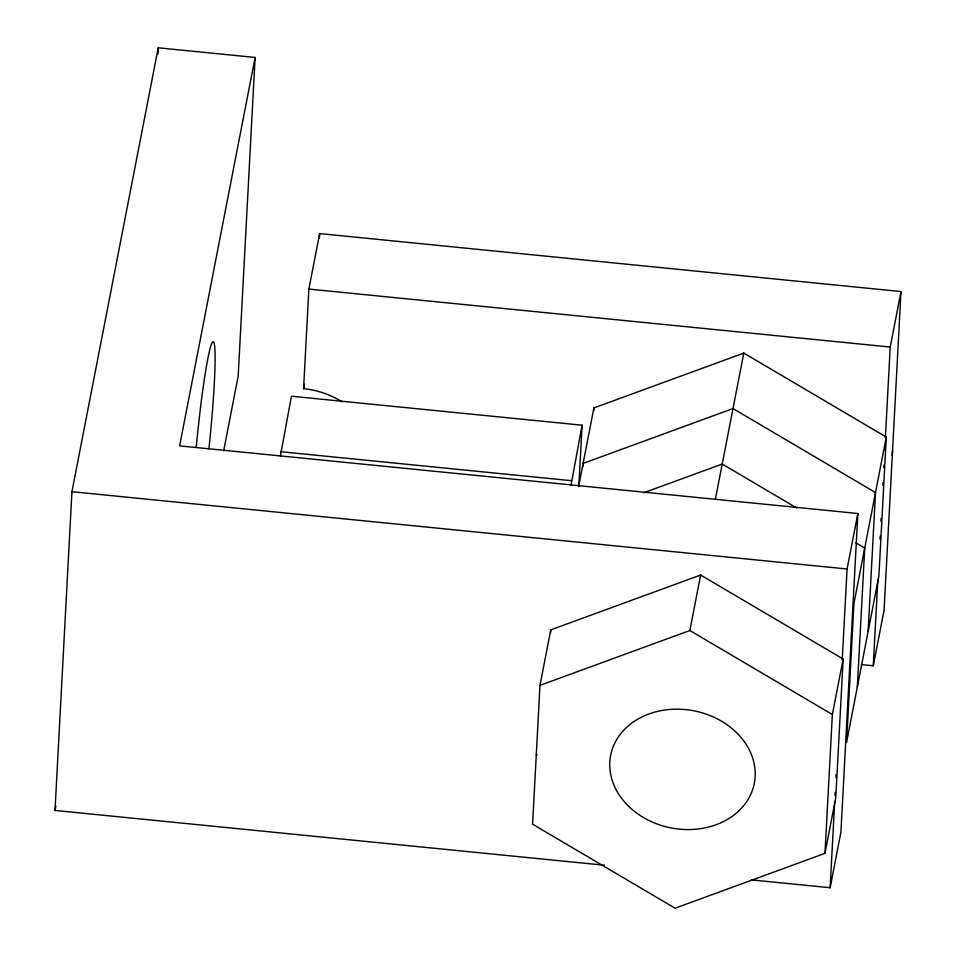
<?xml version="1.0" encoding="UTF-8"?>
<svg xmlns="http://www.w3.org/2000/svg" width="956" height="956" viewBox="0 0 956 956"><rect width="100%" height="100%" fill="white"/><g stroke="black" fill="none" stroke-linecap="round" stroke-linejoin="round"><path stroke-width="1.43" d="M604.419 865.228L55.006 810.449L71.939 491.707L158.23 47.8L255.121 57.456L238.175 376.198L223.644 450.957M157.919 53.763L158.23 47.8M280.395 456.132L291.425 396.214L582.096 425.193L578.846 486.234M341.901 401.795A73.182 59.654 11 0 0 303.578 388.686L308.872 289.071L319.651 233.587L900.994 291.556L884.061 610.298L873.27 665.782L861.404 664.599M319.424 238.044L319.651 233.587M539.973 685.368L532.588 824.203L675.091 908.2L824.98 853.361L835.771 797.866L843.156 659.031L700.64 575.034L550.752 629.873L539.973 685.368L689.862 630.518L832.365 714.514L824.98 853.361M550.596 632.836L550.752 629.873M571.067 485.11L582.096 425.193M582.957 466.361L583.112 463.409L733.001 408.57L875.505 492.567L868.132 631.402M593.736 410.877L593.903 407.925L743.792 353.087L886.296 437.083L878.911 575.918L846.562 742.382L853.935 603.547L886.296 437.083M751.428 879.89L830.131 887.73L834.719 801.343M835.03 795.392L835.197 792.416M835.986 777.515L836.142 774.539M842.236 659.855L847.076 568.987L857.855 513.503L179.62 445.878L255.121 57.456M857.855 513.503L840.91 832.246L830.131 887.73M857.341 686.898L864.726 548.051L855.74 542.757M873.27 665.782L877.859 579.396M879.998 539.184L880.153 536.197M880.954 521.307L881.109 518.331M882.854 485.564L883.009 482.577M883.798 467.687L883.953 464.712M884.754 449.81L884.909 446.834M885.387 437.896L890.215 347.04L900.994 291.556M55.006 810.449L55.854 806.051M303.578 388.686L304.426 384.3M578.858 485.313L593.903 407.925M689.862 630.518L700.64 575.034M715.399 499.104L743.792 353.087M832.365 714.514L843.156 659.031M643.77 492.758L722.21 464.054L796.683 507.947M308.872 289.071L890.215 347.04M280.634 451.698L571.306 480.689M71.939 491.707L847.076 568.987M536.28 754.786L537.141 754.87M196.279 447.002A97.584 6.393 -84.3 0 1 213.212 341.686A97.584 6.393 -84.3 0 1 208.898 448.926M892.522 450.921A146.376 119.309 11 0 1 892.187 455.355M628.845 806.494A73.182 59.654 11 0 0 751.846 791.831A73.182 59.654 11 0 0 666.738 709.758A73.182 59.654 11 0 0 628.845 806.494"/></g></svg>
